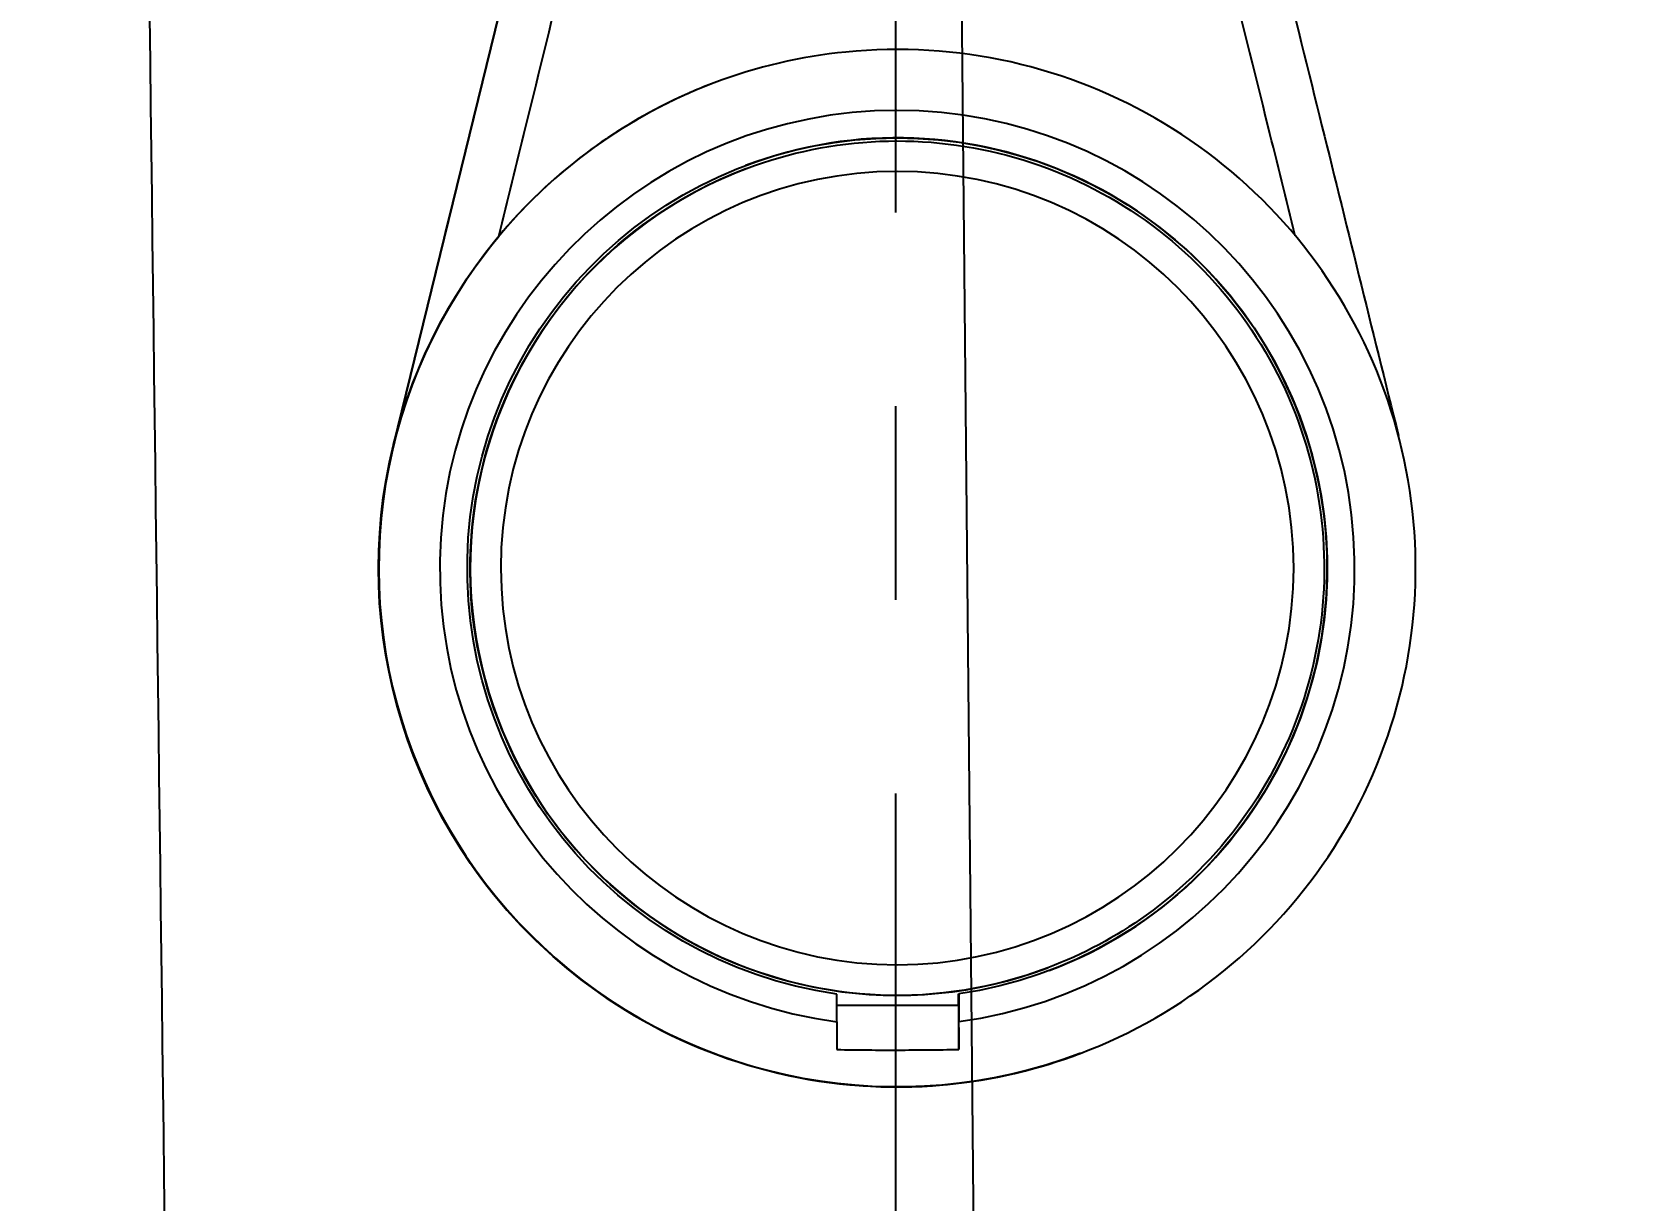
# Model space of a CAD drawing. Header units: millimetres. Extents: x 5401 to 6241, y 1473 to 2067.
# Drawn here: x 5765.93 to 5792.02, y 1712.38 to 1731.53 of the extents above; entities that cross this region are included whole.
import ezdxf

# ---------------------------------------------------------------- set-up
doc = ezdxf.new("R2010")
doc.units = ezdxf.units.MM
doc.linetypes.add('CENTERX2', pattern=[101.6, 63.5, -12.7, 12.7, -12.7])
doc.layers.add('CENTER', color=1, linetype='CENTERX2')
doc.layers.add('DIM', color=3, linetype='Continuous')
doc.styles.get("Standard").update_dxf_attribs({"font": 'arial.ttf'})
doc.dimstyles.new('사본 ISO-25', dxfattribs={"dimtxt": 7, "dimasz": 7, "dimexe": 2.1, "dimexo": 2.1, "dimgap": 2, "dimtad": 1, "dimtih": 1, "dimtoh": 1, "dimdec": 1, "dimdsep": 46, "dimtxsty": 'Standard', "dimcen": 0, "dimclrd": 3, "dimclre": 3, "dimclrt": 4, "dimazin": 2, "dimtp": 0.1, "dimtm": 0.1, "dimtfac": 0.714286, "dimtdec": 1, "dimtmove": 0, "dimatfit": 3, "dimfxl": 1, "dimarcsym": 0})

# ---------------------------------------------------------------- blocks, each defined once
blk = doc.blocks.new('*D42')
at = {"layer": 'DIM', "color": 3, "lineweight": -2, "transparency": 16777216}
for p, q in [((5659.608, 1811.884), (5659.608, 1681.137)), ((5665.608, 1683.237), (5707.985, 1683.237)), ((5774.09, 1683.237), (5731.712, 1683.237))]:
    blk.add_line(p, q, dxfattribs=at)
at = {"layer": 'DIM', "color": 3, "transparency": 16777216}
for points in [[(5665.608, 1684.237), (5665.608, 1682.237), (5659.608, 1683.237)], [(5774.09, 1684.237), (5774.09, 1682.237), (5780.09, 1683.237)]]:
    blk.add_solid(points, dxfattribs=at)
at = {"layer": 'DIM', "color": 4, "transparency": 16777216, "insert": (5719.849, 1683.237), "char_height": 6, "attachment_point": 5}
blk.add_mtext('120.5', dxfattribs=at)
blk = doc.blocks.new('*D50')
at = {"layer": 'DIM', "color": 3, "lineweight": -2, "transparency": 16777216}
for start, end in [(260.478093, 264.39157), (265.607865, 269.521907)]:
    blk.add_arc((5780.09, 2497.272), 719.056, start, end, dxfattribs=at)
at = {"layer": 'DIM', "color": 3, "transparency": 16777216}
for points in [[(5660.97, 1787.138), (5661.31, 1789.109), (5655.227, 1789.14)], [(5774.094, 1779.241), (5774.086, 1777.241), (5780.09, 1778.216)]]:
    blk.add_solid(points, dxfattribs=at)
at = {"layer": 'DIM', "color": 4, "transparency": 16777216, "insert": (5717.42, 1780.952), "char_height": 6, "attachment_point": 5}
blk.add_mtext('10°', dxfattribs=at)

msp = doc.modelspace()

# ---------------------------------------------------------------- linework, layer by layer
at = {"extrusion": (0, 1, 0)}
for p, q in [((5771.853, 1724.762), (5777.172, 1746.452)), ((5777.172, 1746.452), (5771.853, 1724.762)), ((5777.113, 1730.692), (5777.112, 1730.692)), ((5777.642, 1729.289), (5777.642, 1729.288)), ((5771.857, 1724.763), (5771.853, 1724.762)), ((5782.585, 1716.19), (5782.584, 1716.19)), ((5779.122, 1715.306), (5779.121, 1715.76)), ((5781.12, 1715.761), (5781.121, 1715.762)), ((5781.12, 1715.577), (5781.12, 1715.761)), ((5781.121, 1715.762), (5781.122, 1715.308)), ((5779.121, 1715.575), (5781.12, 1715.577)), ((5781.12, 1715.577), (5781.122, 1714.853)), ((5783.114, 1714.787), (5783.109, 1714.785))]:
    msp.add_line(p, q, dxfattribs=at)
for centre, major_axis, ratio, start_param, end_param in [((5780.114, 1722.739), (-3.001, 7.953), 1, 0, 3.141593), ((5780.113, 1722.739), (-2.489, 6.596), 1, 3.141692, 6.283086), ((5780.114, 1722.74), (-2.648, 7.017), 1, 2.915514, 8.931236), ((5780.114, 1722.739), (-2.471, 6.549), 1, 0, 3.141593), ((5780.114, 1722.74), (-2.295, 6.081), 1, -1.93162, 4.351565), ((5781.121, 1715.31), (0.001, -1.01), 0.00067, 1.101104, 1.568616)]:
    msp.add_ellipse(centre, major_axis=major_axis, ratio=ratio, start_param=start_param, end_param=end_param)
at = {"extrusion": (1.33969e-16, 1.67202e-29, -1)}
msp.add_ellipse((5780.114, 1722.74), major_axis=(-2.489, 6.596), ratio=1, start_param=3.643727, end_param=9.642265, dxfattribs=at)
at = {"extrusion": (1.33969e-16, -2.92988e-29, -1)}
msp.add_ellipse((5780.113, 1722.739), major_axis=(-2.471, 6.549), ratio=1, start_param=3.141593, end_param=6.283185, dxfattribs=at)
at = {"extrusion": (1.33969e-16, -7.89477e-30, -1)}
msp.add_ellipse((5780.109, 1722.737), major_axis=(-3.001, 7.953), ratio=1, start_param=3.141593, end_param=5.31367, dxfattribs=at)
at = {"extrusion": (-1.99706e-14, -3.2115e-17, -1)}
msp.add_ellipse((5779.121, 1715.308), major_axis=(0.001, -1.01), ratio=0.000571, start_param=4.714569, end_param=5.182082, dxfattribs=at)
for points, knots in [([(5767.102, 1792.537), (5767.106, 1792.236), (5767.122, 1791.332), (5767.145, 1789.223), (5767.196, 1785.006), (5767.353, 1771.751), (5767.705, 1744.093), (5768.014, 1718.845), (5768.21, 1703.237)], [0, 0, 0, 0, 0.01012, 0.030361, 0.070843, 0.151807, 0.475662, 1, 1, 1, 1]), ([(5771.857, 1724.763), (5772.295, 1726.551), (5772.735, 1728.344), (5773.174, 1730.134), (5773.624, 1731.968), (5774.072, 1733.797), (5774.52, 1735.622), (5774.967, 1737.447), (5775.413, 1739.267), (5775.856, 1741.073), (5776.299, 1742.88), (5776.738, 1744.672), (5777.174, 1746.453)], [0, 0, 0, 0, 0.2454968, 0.2454968, 0.2454968, 0.4969979, 0.4969979, 0.4969979, 0.7484989, 0.7484989, 0.7484989, 1, 1, 1, 1]), ([(5778.093, 1746.478), (5777.647, 1744.675), (5776.748, 1741.045), (5775.383, 1735.516), (5774.325, 1731.219), (5773.722, 1728.766), (5773.575, 1728.171)], [0, 0, 0, 0, 0.3011681, 0.6023362, 0.9035043, 0.9999998, 0.9999998, 0.9999998, 0.9999998]), ([(5786.64, 1728.185), (5786.492, 1728.78), (5785.884, 1731.231), (5784.817, 1735.526), (5783.44, 1741.051), (5782.533, 1744.68), (5782.082, 1746.482)], [0.0000424, 0.0000424, 0.0000424, 0.0000424, 0.0964957, 0.3976638, 0.6988319, 1, 1, 1, 1]), ([(5783, 1746.459), (5783.441, 1744.679), (5783.884, 1742.887), (5784.331, 1741.082), (5784.778, 1739.277), (5785.228, 1737.457), (5785.679, 1735.633), (5786.13, 1733.81), (5786.583, 1731.981), (5787.036, 1730.148), (5787.468, 1728.403), (5787.9, 1726.654), (5788.332, 1724.911)], [0, 0, 0, 0, 0.2515011, 0.2515011, 0.2515011, 0.5030021, 0.5030021, 0.5030021, 0.7545032, 0.7545032, 0.7545032, 0.9940146, 0.9940146, 0.9940146, 0.9940146]), ([(5783.114, 1714.787), (5783.963, 1715.107), (5784.759, 1715.564), (5786.168, 1716.705), (5786.781, 1717.389), (5787.759, 1718.916), (5788.125, 1719.758), (5788.574, 1721.515), (5788.656, 1722.43), (5788.529, 1724.239), (5788.32, 1725.133), (5787.63, 1726.81), (5787.15, 1727.593), (5785.968, 1728.968), (5785.267, 1729.56), (5783.712, 1730.493), (5782.86, 1730.835), (5781.09, 1731.232), (5780.174, 1731.287), (5778.534, 1731.124), (5777.806, 1730.954), (5777.113, 1730.692)], [3.502417, 3.502417, 3.502417, 3.502417, 3.822417, 3.822417, 4.142417, 4.142417, 4.462417, 4.462417, 4.782417, 4.782417, 5.102417, 5.102417, 5.422417, 5.422417, 5.742417, 5.742417, 6.062417, 6.062417, 6.382417, 6.382417, 6.644009, 6.644009, 6.644009, 6.644009]), ([(5777.112, 1730.692), (5776.878, 1730.604), (5776.648, 1730.505), (5775.924, 1730.156), (5775.451, 1729.868), (5774.479, 1729.138), (5773.998, 1728.68), (5773.575, 1728.171)], [0.306263, 0.306263, 0.306263, 0.306263, 0.3814843, 0.3814843, 0.5475841, 0.5475841, 0.7464989, 0.7464989, 0.7464989, 0.7464989]), ([(5777.642, 1729.289), (5778.341, 1729.552), (5779.082, 1729.703), (5780.574, 1729.764), (5781.325, 1729.674), (5782.761, 1729.263), (5783.445, 1728.941), (5784.678, 1728.099), (5785.227, 1727.578), (5786.132, 1726.391), (5786.489, 1725.724), (5786.976, 1724.313), (5787.105, 1723.567), (5787.122, 1722.074), (5787.01, 1721.326), (5786.557, 1719.903), (5786.216, 1719.229), (5785.338, 1718.021), (5784.801, 1717.487), (5783.699, 1716.696), (5783.156, 1716.406), (5782.585, 1716.19)], [5.922361, 5.922361, 5.922361, 5.922361, 6.242361, 6.242361, 6.562361, 6.562361, 6.882361, 6.882361, 7.202361, 7.202361, 7.522361, 7.522361, 7.842361, 7.842361, 8.162361, 8.162361, 8.482361, 8.482361, 8.802361, 8.802361, 9.063954, 9.063954, 9.063954, 9.063954]), ([(5771.857, 1724.763), (5771.858, 1724.767), (5771.859, 1724.771), (5772.03, 1725.464), (5772.281, 1726.108), (5772.879, 1727.245), (5773.22, 1727.744), (5773.575, 1728.171)], [-0.3460635, -0.3460635, -0.3460635, -0.3460635, -0.3449995, -0.3449995, -0.1669236, -0.1669236, -0.0000027, -0.0000027, -0.0000027, -0.0000027]), ([(5771.853, 1724.762), (5771.637, 1723.881), (5771.563, 1722.966), (5771.707, 1721.158), (5771.925, 1720.266), (5772.631, 1718.596), (5773.118, 1717.818), (5774.313, 1716.454), (5775.021, 1715.868), (5776.584, 1714.95), (5777.44, 1714.617), (5779.213, 1714.236), (5780.13, 1714.189), (5781.741, 1714.365), (5782.441, 1714.533), (5783.109, 1714.785)], [1.33034, 1.33034, 1.33034, 1.33034, 1.65034, 1.65034, 1.97034, 1.97034, 2.29034, 2.29034, 2.61034, 2.61034, 2.93034, 2.93034, 3.25034, 3.25034, 3.502417, 3.502417, 3.502417, 3.502417]), ([(5779.122, 1714.851), (5779.466, 1714.843), (5779.805, 1714.842), (5780.439, 1714.843), (5780.778, 1714.845), (5781.122, 1714.853)], [0.7304945, 0.7304945, 0.7304945, 0.7304945, 0.8256389, 0.8256389, 0.9207833, 0.9207833, 0.9207833, 0.9207833])]:
    msp.add_open_spline(points, degree=3, knots=knots)
at = {"layer": 'CENTER', "ltscale": 0.25}
msp.add_line((5780.09, 1652.369), (5780.09, 1858.237), dxfattribs=at)

# ---------------------------------------------------------------- dimensions: what is measured, and where the dimension line sits
at = {"layer": 'DIM'}
dim = msp.add_angular_dim_2l(base=(5696.612, 1783.078), line1=((5780.09, 1652.369), (5780.09, 1858.237)), line2=((5666.515, 1853.161), (5640.08, 1703.237)), dimstyle='사본 ISO-25', override={"dimtxt": 6, "dimasz": 6, "dimtad": 0}, dxfattribs=at)
dim.commit()
dim.dimension.update_dxf_attribs({"geometry": '*D50', "text_midpoint": (5717.42, 1780.952)})
dim = msp.add_linear_dim(base=(5780.09, 1683.237), p1=(5659.608, 1813.984), p2=(5780.09, 1683.237), dimstyle='사본 ISO-25', override={"dimtxt": 6, "dimasz": 6, "dimtad": 0}, dxfattribs=at)
dim.commit()
dim.dimension.update_dxf_attribs({"geometry": '*D42', "text_midpoint": (5719.849, 1683.237)})

# ---------------------------------------------------------------- leaders
msp.add_leader([(5781.129, 1735.802), (5782.073, 1639.223), (5795.412, 1639.223)], dimstyle='사본 ISO-25', override={"dimasz": 4, "dimgap": 2, "dimtad": 0, "dimldrblk": 'Dot'}, dxfattribs=at)

doc.saveas('drawing.dxf')
